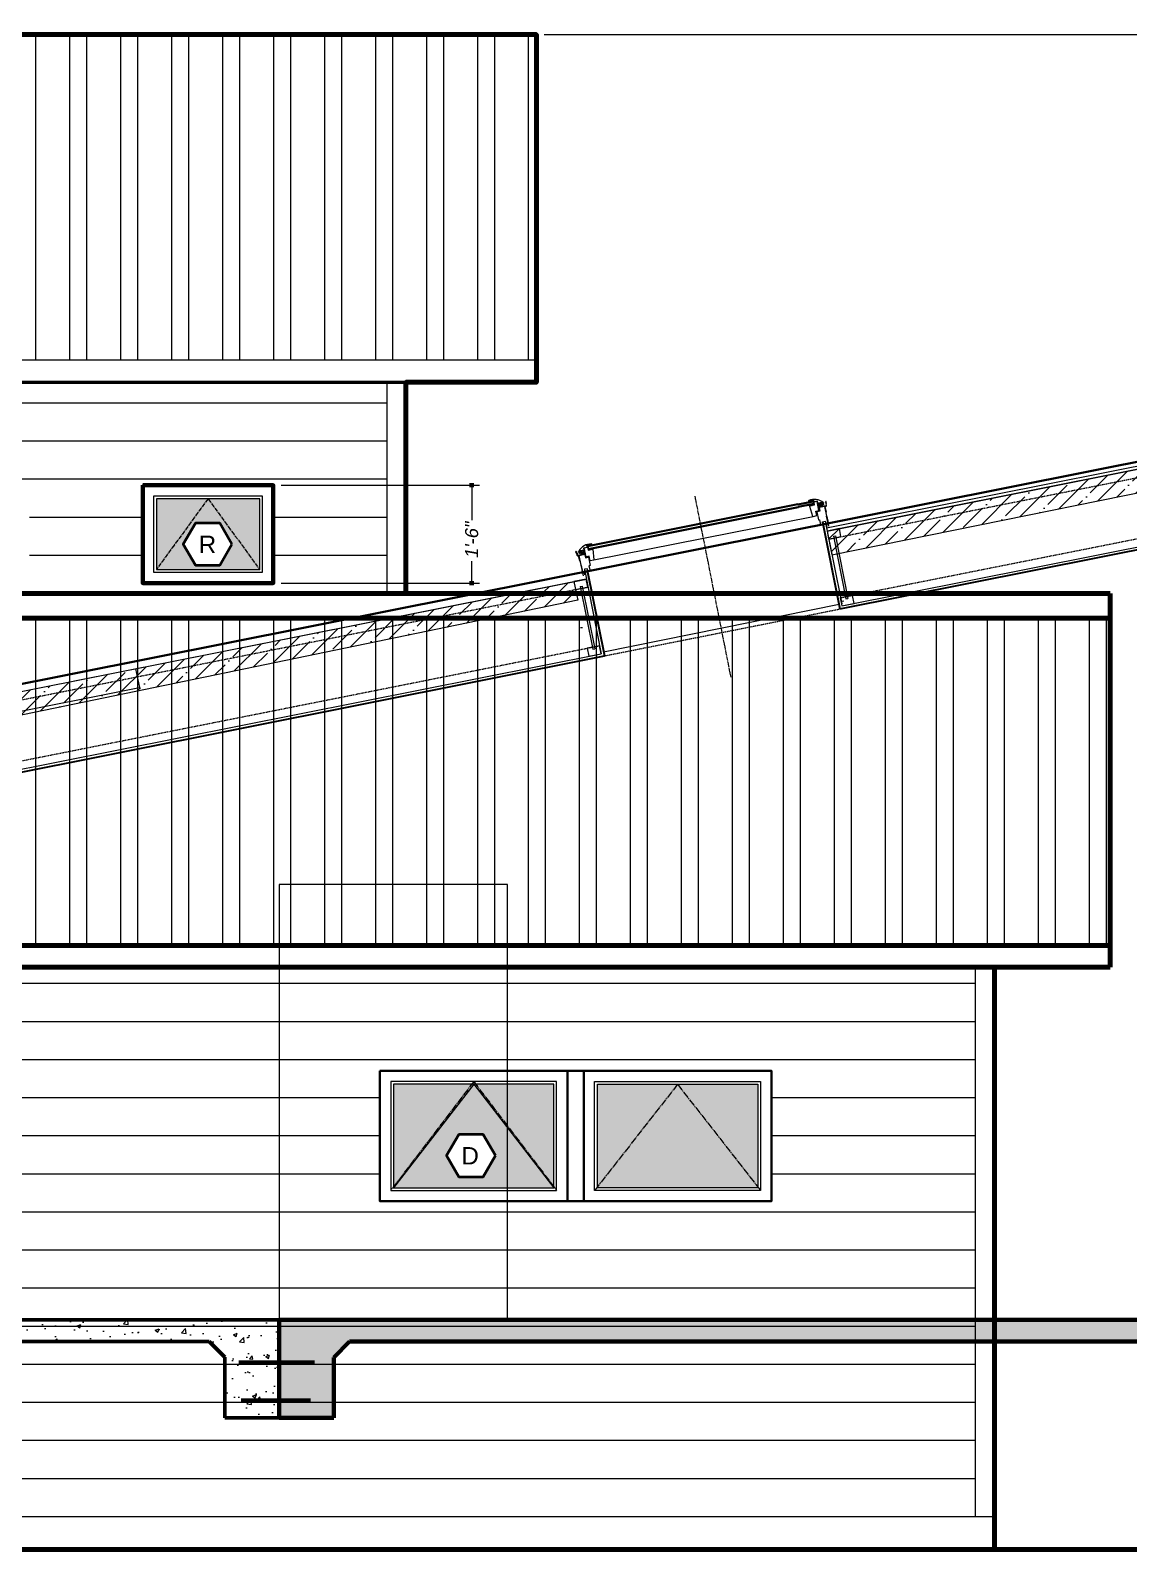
# Model space of a CAD drawing. Header units: inches. Extents: x -3905 to 10892, y 1064 to 9590.
# Drawn here: x 1646.5 to 1848.5, y 3405.9 to 3685.9 of the extents above; entities that cross this region are included whole.
import ezdxf

# ---------------------------------------------------------------- set-up
doc = ezdxf.new("R2010")
doc.units = ezdxf.units.IN
doc.header["$MEASUREMENT"] = 0
doc.header["$PDMODE"] = 3
for name, pattern in [('MYCENTER', [0.9375, 0.75, -0.0625, 0.0625, -0.0625]), ('MYHIDDEN', [0.1875, 0.125, -0.0625]), ('MYPHANTOM', [1.6875, 1.25, -0.0625, 0.125, -0.0625, 0.125, -0.0625])]:
    doc.linetypes.add(name, pattern=pattern)
doc.layers.add('ELEVATIONS', color=40, linetype='Continuous', lineweight=0)
doc.layers.add('SECTIONS', color=70, linetype='Continuous', lineweight=0)
doc.styles.add('DS-TXT1', font='arial.ttf', dxfattribs={"oblique": 10})
doc.styles.get("Standard").update_dxf_attribs({"font": 'arial.ttf', "oblique": 10})
doc.dimstyles.new('DS-Fraction', dxfattribs={"dimtxt": 0.1, "dimasz": 0.035, "dimexe": 0.06, "dimexo": 0.06, "dimgap": 0.02, "dimtad": 0, "dimdec": 3, "dimzin": 0, "dimdsep": 46, "dimlunit": 4, "dimtxsty": 'DS-TXT1', "dimblk": 'BOXFILLED', "dimcen": -0.06, "dimclrd": 256, "dimclre": 256, "dimclrt": 256, "dimadec": 0, "dimazin": 0, "dimtfac": 1, "dimtdec": 3, "dimtmove": 1, "dimatfit": 3, "dimfxl": 1, "dimfrac": 2, "dimtolj": 1, "dimtzin": 0, "dimlwd": 0, "dimlwe": -1, "dimarcsym": 0})
pattern_1 = [(90, (-1524.341, 8.977), (-9.375, 2e-15), []), (90, (-1521.216, 12.102), (-9.375, 2e-15), [])]

# ---------------------------------------------------------------- blocks, each defined once
blk = doc.blocks.new('_BoxFilled')
at = {"color": 0, "linetype": 'ByBlock', "lineweight": -2}
blk.add_line((-0.5, 0), (-1, 0), dxfattribs=at)
at = {"color": 0, "linetype": 'ByBlock'}
blk.add_solid([(-0.5, 0.5), (0.5, 0.5), (-0.5, -0.5), (0.5, -0.5)], dxfattribs=at)
blk = doc.blocks.new('*D487')
at = {"layer": 'Defpoints', "color": 0, "linetype": 'Continuous', "lineweight": 5, "transparency": 16777216}
for p in [(1739.6, 3685.13), (1901.12, 3685.13), (1888.83, 3406.66)]:
    blk.add_point(p, dxfattribs=at)
at = {"layer": 'ELEVATIONS', "linetype": 'Continuous', "transparency": 16777216}
for p, q in [((1741.04, 3685.13), (1902.56, 3685.13)), ((1890.27, 3406.66), (1902.56, 3406.66))]:
    blk.add_line(p, q, dxfattribs=at)
at = {"layer": 'ELEVATIONS', "linetype": 'Continuous', "lineweight": 0, "transparency": 16777216}
for p, q in [((1901.12, 3683.63), (1901.12, 3556.06)), ((1901.12, 3408.16), (1901.12, 3535.73))]:
    blk.add_line(p, q, dxfattribs=at)
at = {"layer": 'ELEVATIONS', "linetype": 'Continuous', "lineweight": 0, "transparency": 16777216, "xscale": 1.5, "yscale": 1.5, "zscale": 1.5}
for p, rotation in [((1901.12, 3685.13), 90), ((1901.12, 3406.66), 270)]:
    blk.add_blockref('_BoxFilled', p, dxfattribs=dict(at, rotation=rotation))
at = {"layer": 'ELEVATIONS', "linetype": 'Continuous', "lineweight": 5, "transparency": 16777216, "insert": (1901.12, 3545.9), "char_height": 3, "attachment_point": 5, "rotation": 90, "style": 'DS-TXT1'}
blk.add_mtext('\\A1;23\'-2 1/2""', dxfattribs=at)
blk = doc.blocks.new('*U496')
at = {"layer": 'SECTIONS', "lineweight": -2}
for p, q in [((1125.13, 3472.2), (1125.13, 3454.2)), ((1125.13, 3472.2), (1198.63, 3472.2)), ((1198.63, 3472.2), (1198.63, 3454.2)), ((1135.13, 3465.3), (1138.03, 3468.2)), ((1188.63, 3465.3), (1185.73, 3468.2)), ((1135.13, 3454.2), (1135.13, 3465.3)), ((1188.63, 3454.2), (1188.63, 3465.3)), ((1125.13, 3454.2), (1135.13, 3454.2)), ((1198.63, 3454.2), (1188.63, 3454.2))]:
    blk.add_line(p, q, dxfattribs=at)
at = {"layer": 'SECTIONS', "linetype": 'Continuous', "lineweight": -2}
blk.add_line((1138.03, 3468.2), (1185.73, 3468.2), dxfattribs=at)
blk = doc.blocks.new('BJI6000-14')
at = {"layer": 'SECTIONS', "linetype": 'Continuous', "lineweight": 5}
for p, q in [((1.15625, 14), (-1.15625, 14)), ((-1.15625, 14), (-1.15625, 12.5)), ((1.15625, 12.5), (1.15625, 14)), ((-1.15625, 12.5), (-0.1875, 12.5)), ((-0.1875, 12.875), (-0.1875, 1.125)), ((-0.1875, 12.875), (0.1875, 12.875)), ((0.1875, 12.875), (0.1875, 1.125)), ((0.1875, 12.5), (1.15625, 12.5)), ((-0.1875, 1.5), (-1.15625, 1.5)), ((-1.15625, 1.5), (-1.15625, 0)), ((-1.15625, 0), (1.15625, 0)), ((-0.1875, 1.125), (0.1875, 1.125)), ((1.15625, 1.5), (0.1875, 1.5)), ((1.15625, 0), (1.15625, 1.5))]:
    blk.add_line(p, q, dxfattribs=at)
blk = doc.blocks.new('*D507')
at = {"layer": 'Defpoints', "color": 0, "linetype": 'Continuous', "lineweight": 5, "transparency": 16777216}
for p in [(1691.2, 3602.29), (1691.2, 3584.29), (1727.69, 3584.29)]:
    blk.add_point(p, dxfattribs=at)
at = {"layer": 'ELEVATIONS', "linetype": 'Continuous', "transparency": 16777216}
for p, q in [((1692.64, 3602.29), (1729.13, 3602.29)), ((1692.64, 3584.29), (1729.13, 3584.29))]:
    blk.add_line(p, q, dxfattribs=at)
at = {"layer": 'ELEVATIONS', "linetype": 'Continuous', "lineweight": 0, "transparency": 16777216}
for p, q in [((1727.69, 3601.45), (1727.69, 3595.87)), ((1727.69, 3585.13), (1727.69, 3588.33))]:
    blk.add_line(p, q, dxfattribs=at)
at = {"layer": 'ELEVATIONS', "linetype": 'Continuous', "lineweight": 0, "transparency": 16777216, "xscale": 0.8400000000000001, "yscale": 0.8400000000000001, "zscale": 0.8400000000000001}
for p, rotation in [((1727.69, 3602.29), 90), ((1727.69, 3584.29), 270)]:
    blk.add_blockref('_BoxFilled', p, dxfattribs=dict(at, rotation=rotation))
at = {"layer": 'ELEVATIONS', "linetype": 'Continuous', "lineweight": 5, "transparency": 16777216, "insert": (1727.69, 3592.1), "char_height": 2.4, "attachment_point": 5, "rotation": 90, "style": 'DS-TXT1'}
blk.add_mtext('\\A1;1\'-6"', dxfattribs=at)

msp = doc.modelspace()

# ---------------------------------------------------------------- hatches: boundary and pattern name
at = {"layer": 'ELEVATIONS', "linetype": 'Continuous', "lineweight": 9}
h = msp.add_hatch(dxfattribs=at)
h.set_pattern_fill('ANSI32', color=256, scale=25, angle=45)
h.set_pattern_definition(pattern_1)
h.paths.add_polyline_path([(1739.59618, 3685.12543), (1423.09618, 3685.12543), (1423.09618, 3625.36219), (1739.59618, 3625.36219)])
h = msp.add_hatch(color=254, dxfattribs=at)
h.dxf.hatch_style = 1
h.paths.add_polyline_path([(1599.12118, 3599.7897), (1580.12118, 3599.7897), (1580.12118, 3586.7897), (1599.12118, 3586.7897)])
h.paths.add_polyline_path([(1591.56888, 3595.80699), (1593.80888, 3591.9272), (1591.56888, 3588.0474), (1587.08888, 3588.0474), (1584.84888, 3591.9272), (1587.08888, 3595.80699)])
h.paths.add_polyline_path([(1643.84618, 3599.7897), (1624.84618, 3599.7897), (1624.84618, 3586.7897), (1643.84618, 3586.7897)])
h.paths.add_polyline_path([(1629.99283, 3591.38239), (1632.23283, 3595.26218), (1636.71283, 3595.26218), (1638.95283, 3591.38239), (1636.71283, 3587.50259), (1632.23283, 3587.50259)])
h.paths.add_polyline_path([(1688.69618, 3599.7897), (1669.69618, 3599.7897), (1669.69618, 3586.7897), (1688.69618, 3586.7897)])
h.paths.add_polyline_path([(1676.87251, 3595.32915), (1681.35251, 3595.32915), (1683.59251, 3591.44936), (1681.35251, 3587.56956), (1676.87251, 3587.56956), (1674.63251, 3591.44936)])
at = {"layer": 'ELEVATIONS', "linetype": 'Continuous', "lineweight": 5}
h = msp.add_hatch(dxfattribs=at)
h.set_pattern_fill('ANSI32', color=256, scale=25, angle=45)
h.set_pattern_definition(pattern_1)
h.paths.add_polyline_path([(1845.10399, 3577.82173), (1447.10399, 3577.82173), (1423.10399, 3577.82173), (1423.10399, 3517.69637), (1845.10399, 3517.69637)])
h = msp.add_hatch(color=254, dxfattribs=at)
h.dxf.hatch_style = 1
h.paths.add_polyline_path([(1742.80327, 3492.1647), (1713.30327, 3492.1647), (1713.30327, 3473.1647), (1742.80327, 3473.1647)])
h.paths.add_polyline_path([(1732.0416, 3479.06724), (1729.8016, 3475.18744), (1725.3216, 3475.18744), (1723.0816, 3479.06724), (1725.3216, 3482.94703), (1729.8016, 3482.94703)], flags=16)
h.paths.add_polyline_path([(1724.96467, 3476.55923), (1728.82715, 3476.55923), (1728.82715, 3481.44109), (1724.96467, 3481.44109)], flags=8)
h = msp.add_hatch(color=254, dxfattribs=at)
h.dxf.hatch_style = 1
h.paths.add_polyline_path([(1780.30327, 3492.1647), (1750.80327, 3492.1647), (1750.80327, 3473.1647), (1780.30327, 3473.1647)])
at = {"layer": 'SECTIONS', "linetype": 'Continuous', "lineweight": 5}
h = msp.add_hatch(dxfattribs=at)
h.set_pattern_fill('ANSI35', color=256, scale=16)
h.set_pattern_definition([(45, (14.977, -49.916), (-2.828427, 2.828427), []), (45, (17.8054, -49.916), (-2.828427, 2.828427), [5, -1, 0, -1])])
h.paths.add_polyline_path([(1879.21533, 3606.76309, -0.473982113), (1882.81083, 3603.82325), (1882.81181, 3597.44287), (1886.56181, 3597.44287), (1886.56181, 3612.46378), (1793.03989, 3593.85073), (1793.91124, 3589.48643)])
h = msp.add_hatch(dxfattribs=at)
h.set_pattern_fill('ANSI35', color=256, scale=16)
h.set_pattern_definition([(45, (2.2467, -36.947), (-2.828427, 2.828427), []), (45, (5.075, -36.947), (-2.828427, 2.828427), [5, -1, 0, -1])])
h.paths.add_polyline_path([(1747.18053, 3581.155), (1746.49735, 3584.58767), (1620.43681, 3559.49867), (1620.43681, 3544.87692), (1624.31181, 3544.87692), (1624.31181, 3553.32633, -0.355723793), (1626.70482, 3556.26429)])
h = msp.add_hatch(dxfattribs=at)
h.set_pattern_fill('AR-CONC', color=256)
h.set_pattern_definition([(50, (0, 0), (7.172602, -0.627521), [0.75, -8.25]), (355, (0, 0), (-1.387513, 7.521921), [0.6, -6.6]), (100.45144, (0.598, -0.052), (5.785088, 6.8944), [0.637402, -7.011421]), (46.1842, (0, 2), (10.672413, -1.655193), [1.125, -12.375]), (96.63564, (0.889, 1.862), (9.34662, 9.741186), [0.956103, -10.517138]), (351.18416, (0, 2), (9.34662, 9.741186), [0.9, -9.9]), (21, (1, 1.5), (5.9690705, -4.026189), [0.75, -8.25]), (326, (1, 1.5), (2.433153, 7.2515), [0.6, -6.6]), (71.45144, (1.4974, 1.1645), (8.402224, 3.225312), [0.637402, -7.011421]), (37.5, (0, 0), (0.1215986, 3.3289385), [0, -6.52, 0, -6.7, 0, -6.625]), (7.5, (0, 0), (2.6306954, 3.944117), [0, -3.82, 0, -6.37, 0, -2.525]), (327.5, (-2.23, 0), (5.3382244, -0.2255487), [0, -2.5, 0, -7.8, 0, -10.35]), (317.5, (-3.23, 0), (5.8318617, 1.00105), [0, -3.25, 0, -5.18, 0, -7.35])])
h.paths.add_polyline_path([(1692.304, 3446.25648), (1692.304, 3448.87692), (1618.804, 3448.87692), (1618.804, 3430.87692), (1628.804, 3430.87692), (1628.804, 3441.97565), (1631.70527, 3444.87692), (1679.40273, 3444.87692), (1682.304, 3441.97565), (1682.304, 3430.87692), (1692.304, 3430.87692)])
h = msp.add_hatch(dxfattribs=at)
h.set_pattern_fill('AR-CONC', color=256)
h.set_pattern_definition([(50, (53.555, 5.2585), (7.172602, -0.627521), [0.75, -8.25]), (355, (53.555, 5.2585), (-1.387513, 7.521921), [0.6, -6.6]), (100.45144, (54.153, 5.206), (5.785088, 6.8944), [0.637402, -7.011421]), (46.1842, (53.555, 7.2585), (10.672413, -1.655193), [1.125, -12.375]), (96.63564, (54.445, 7.121), (9.34662, 9.741186), [0.956103, -10.517138]), (351.18416, (53.555, 7.258), (9.34662, 9.741186), [0.9, -9.9]), (21, (54.555, 6.7585), (5.9690705, -4.026189), [0.75, -8.25]), (326, (54.555, 6.7585), (2.433153, 7.2515), [0.6, -6.6]), (71.45144, (55.053, 6.423), (8.402224, 3.225312), [0.637402, -7.011421]), (37.5, (53.5552, 5.2585), (0.1215986, 3.3289385), [0, -6.52, 0, -6.7, 0, -6.625]), (7.5, (53.5552, 5.2585), (2.6306954, 3.944117), [0, -3.82, 0, -6.37, 0, -2.525]), (327.5, (51.3252, 5.2585), (5.3382244, -0.2255487), [0, -2.5, 0, -7.8, 0, -10.35]), (317.5, (50.3252, 5.2585), (5.8318617, 1.00105), [0, -3.25, 0, -5.18, 0, -7.35])])
h.paths.add_polyline_path([(1912.304, 3448.87692), (1888.31181, 3448.87692), (1692.304, 3448.87692), (1692.304, 3430.87692), (1702.304, 3430.87692), (1702.304, 3441.97565), (1705.20527, 3444.87692), (1875.40273, 3444.87692), (1878.304, 3441.97565), (1878.304, 3430.87692), (1912.304, 3430.87692)])

# ---------------------------------------------------------------- linework, layer by layer
at = {"layer": 'ELEVATIONS', "linetype": 'Continuous', "lineweight": 5}
for p, q in [((1423.09618, 3685.12543), (1739.59618, 3685.12543)), ((1739.59618, 3685.12543), (1739.59618, 3621.22377)), ((1715.59618, 3621.22377), (1715.59618, 3582.37641)), ((1712.09618, 3617.37641), (1450.59618, 3617.37641)), ((1712.09618, 3610.37641), (1450.59618, 3610.37641)), ((1712.09618, 3603.37641), (1455.10399, 3603.37641)), ((1667.19618, 3596.37641), (1646.34618, 3596.37641)), ((1712.09618, 3596.37641), (1691.19618, 3596.37641)), ((1667.19618, 3589.37641), (1646.34618, 3589.37641)), ((1712.09618, 3589.37641), (1691.19618, 3589.37641)), ((1820.35399, 3510.6647), (1450.59653, 3510.6647)), ((1820.35399, 3503.6647), (1450.59653, 3503.6647)), ((1820.35399, 3496.6647), (1450.59653, 3496.6647)), ((1745.30327, 3494.6647), (1748.30327, 3494.6647)), ((1728.05327, 3492.1647), (1713.30327, 3473.1647)), ((1728.05327, 3492.1647), (1742.80327, 3473.1647)), ((1710.80327, 3489.6647), (1636.80327, 3489.6647)), ((1820.35399, 3489.6647), (1782.80327, 3489.6647)), ((1710.80327, 3482.6647), (1636.80327, 3482.6647)), ((1820.35399, 3482.6647), (1782.80327, 3482.6647)), ((1710.80327, 3475.6647), (1636.80327, 3475.6647)), ((1820.35399, 3475.6647), (1782.80327, 3475.6647)), ((1820.35399, 3468.6647), (1636.80327, 3468.6647)), ((1820.35399, 3461.6647), (1450.59653, 3461.6647)), ((1820.35399, 3454.6647), (1450.59653, 3454.6647)), ((1820.35399, 3447.6647), (1450.59653, 3447.6647)), ((1820.35399, 3440.6647), (1450.59653, 3440.6647)), ((1820.35399, 3433.6647), (1450.59653, 3433.6647)), ((1820.35399, 3426.6647), (1450.59653, 3426.6647)), ((1820.35399, 3419.6647), (1450.59653, 3419.6647))]:
    msp.add_line(p, q, dxfattribs=at)
at = {"layer": 'ELEVATIONS', "linetype": 'Continuous', "lineweight": 20}
msp.add_line((1423.09618, 3625.36219), (1739.59618, 3625.36219), dxfattribs=at)
at = {"layer": 'ELEVATIONS', "linetype": 'Continuous', "lineweight": 50}
msp.add_line((1423.09618, 3621.22377), (1739.59618, 3621.22377), dxfattribs=at)
at = {"layer": 'ELEVATIONS', "linetype": 'Continuous', "lineweight": 18}
for p, q in [((1712.09618, 3621.22377), (1712.09618, 3582.37641)), ((1823.85399, 3412.6647), (1447.09618, 3412.6647))]:
    msp.add_line(p, q, dxfattribs=at)
at = {"layer": 'ELEVATIONS', "linetype": 'Continuous', "lineweight": 40}
for p, q in [((1667.19618, 3602.2897), (1667.19618, 3584.2897)), ((1667.19618, 3602.2897), (1691.19618, 3602.2897)), ((1691.19618, 3602.2897), (1691.19618, 3584.2897)), ((1691.19618, 3584.2897), (1667.19618, 3584.2897))]:
    msp.add_line(p, q, dxfattribs=at)
at = {"layer": 'ELEVATIONS', "linetype": 'MYCENTER', "lineweight": 5}
for q in [(1669.69618, 3586.7897), (1688.69618, 3586.7897)]:
    msp.add_line((1679.19618, 3599.7897), q, dxfattribs=at)
at = {"layer": 'ELEVATIONS', "linetype": 'Continuous', "lineweight": 9}
for p, q in [((1423.10399, 3582.37641), (1845.10399, 3582.37641)), ((1845.10399, 3582.37641), (1845.10399, 3513.69637)), ((1820.35399, 3412.6647), (1820.35399, 3513.69637)), ((1845.10399, 3513.69637), (1823.85399, 3513.69637)), ((1823.85399, 3513.69637), (1823.85399, 3412.1647))]:
    msp.add_line(p, q, dxfattribs=at)
at = {"layer": 'ELEVATIONS', "linetype": 'Continuous', "lineweight": 90}
for p, q in [((1845.10399, 3582.37641), (1423.10399, 3582.37641)), ((1845.10399, 3513.69637), (1845.10399, 3582.37641)), ((1447.10399, 3577.82173), (1845.10399, 3577.82173)), ((1423.10399, 3517.69637), (1845.10399, 3517.69637)), ((1423.10399, 3513.69637), (1845.10399, 3513.69637)), ((1823.85399, 3412.1647), (1823.85399, 3513.69637)), ((1823.85399, 3412.1647), (1823.85399, 3406.6647)), ((1083.83098, 3406.6647), (1888.83207, 3406.6647))]:
    msp.add_line(p, q, dxfattribs=at)
at = {"layer": 'ELEVATIONS', "linetype": 'MYPHANTOM', "lineweight": 13}
for p, q in [((1728.05327, 3492.6647), (1712.80327, 3472.6647)), ((1728.05327, 3492.6647), (1743.30327, 3472.6647)), ((1765.55327, 3492.1647), (1750.30327, 3472.6647)), ((1765.55327, 3492.1647), (1780.80327, 3472.6647))]:
    msp.add_line(p, q, dxfattribs=at)
at = {"layer": 'ELEVATIONS', "linetype": 'Continuous', "lineweight": 90}
msp.add_lwpolyline([(1447.09618, 3606.37641), (1447.09618, 3621.22377), (1423.09618, 3621.22377), (1423.09618, 3685.12543), (1739.59618, 3685.12543), (1739.59618, 3621.22377), (1715.59618, 3621.22377), (1715.59618, 3582.37641)], dxfattribs=at)
at = {"layer": 'ELEVATIONS', "linetype": 'Continuous', "lineweight": 35}
for points in [[(1667.19618, 3584.2897), (1691.19618, 3584.2897), (1691.19618, 3602.2897), (1667.19618, 3602.2897)], [(1710.80327, 3494.6647), (1782.80327, 3494.6647), (1782.80327, 3470.6647), (1710.80327, 3470.6647)], [(1745.30327, 3494.6647), (1748.30327, 3494.6647), (1748.30327, 3470.6647), (1745.30327, 3470.6647)], [(1782.80327, 3470.6647), (1748.30327, 3470.6647), (1748.30327, 3494.6647), (1782.80327, 3494.6647)]]:
    msp.add_lwpolyline(points, close=True, dxfattribs=at)
at = {"layer": 'ELEVATIONS', "linetype": 'Continuous', "lineweight": 60}
msp.add_lwpolyline([(1667.19618, 3602.2897), (1691.19618, 3602.2897), (1691.19618, 3584.2897), (1667.19618, 3584.2897)], close=True, dxfattribs=at)
at = {"layer": 'ELEVATIONS', "linetype": 'Continuous', "lineweight": 5}
for points in [[(1669.19618, 3586.2897), (1689.19618, 3586.2897), (1689.19618, 3600.2897), (1669.19618, 3600.2897)], [(1669.69618, 3586.7897), (1688.69618, 3586.7897), (1688.69618, 3599.7897), (1669.69618, 3599.7897)], [(1710.80327, 3470.6647), (1745.30327, 3470.6647), (1745.30327, 3494.6647), (1710.80327, 3494.6647)], [(1713.30327, 3473.1647), (1742.80327, 3473.1647), (1742.80327, 3492.1647), (1713.30327, 3492.1647)], [(1780.30327, 3473.1647), (1750.80327, 3473.1647), (1750.80327, 3492.1647), (1780.30327, 3492.1647)]]:
    msp.add_lwpolyline(points, close=True, dxfattribs=at)
at = {"layer": 'ELEVATIONS', "lineweight": 40}
for points in [[(1683.59251, 3591.44936), (1681.35251, 3595.32915), (1676.87251, 3595.32915), (1674.63251, 3591.44936), (1676.87251, 3587.56956), (1681.35251, 3587.56956)], [(1732.0416, 3479.06724), (1729.8016, 3482.94703), (1725.3216, 3482.94703), (1723.0816, 3479.06724), (1725.3216, 3475.18744), (1729.8016, 3475.18744)]]:
    msp.add_lwpolyline(points, close=True, dxfattribs=at)
at = {"layer": 'ELEVATIONS', "linetype": 'Continuous', "lineweight": 15}
for points in [[(1712.80327, 3472.6647), (1743.30327, 3472.6647), (1743.30327, 3492.6647), (1712.80327, 3492.6647)], [(1780.80327, 3472.6647), (1750.30327, 3472.6647), (1750.30327, 3492.6647), (1780.80327, 3492.6647)]]:
    msp.add_lwpolyline(points, close=True, dxfattribs=at)
at = {"layer": 'SECTIONS', "linetype": 'Continuous', "lineweight": 35}
msp.add_line((1592.84606, 3555.40943), (1882.81181, 3613.11941), dxfattribs=at)
at = {"layer": 'SECTIONS', "linetype": 'Continuous', "lineweight": 5}
for p, q in [((1792.91777, 3594.46368), (1888.31181, 3613.44933)), ((1749.44788, 3586.57164), (1791.86208, 3595.0235)), ((1750.18017, 3588.59722), (1790.47035, 3596.5557)), ((1792.68018, 3595.65162), (1795.73833, 3580.45744)), ((1795.77527, 3580.12055), (1882.81181, 3597.44287)), ((1748.44809, 3586.83396), (1751.4981, 3571.30836)), ((1748.93881, 3586.92985), (1751.94963, 3571.60373)), ((1654.67011, 3566.3119), (1748.79937, 3585.04583)), ((1795.63924, 3580.94752), (1796.13945, 3581.04866)), ((1795.24825, 3580.35835), (1751.94963, 3571.60373)), ((1747.68402, 3576.12146), (1748.06462, 3576.12013)), ((1618.82946, 3544.90419), (1751.4981, 3571.30836)), ((1665.8885, 3568.54462), (1666.57169, 3565.11194)), ((1594.81181, 3550.83005), (1666.57169, 3565.11194))]:
    msp.add_line(p, q, dxfattribs=at)
at = {"layer": 'SECTIONS', "linetype": 'MYHIDDEN', "lineweight": 5}
for p, q in [((1793.33296, 3592.37964), (1886.56181, 3610.93436)), ((1795.4822, 3581.59164), (1886.56181, 3599.71862)), ((1618.81181, 3557.64583), (1749.08852, 3583.57396)), ((1752.08671, 3570.9157), (1795.41322, 3579.53869)), ((1618.81181, 3546.43009), (1751.20895, 3572.78023))]:
    msp.add_line(p, q, dxfattribs=at)
at = {"layer": 'SECTIONS', "lineweight": 0}
for p, q in [((1787.64847, 3598.8448), (1749.03009, 3591.16752)), ((1787.68654, 3598.65825), (1749.06816, 3590.98098)), ((1749.13056, 3590.67515), (1787.74895, 3598.35242)), ((1749.16863, 3590.4886), (1787.78702, 3598.16588)), ((1787.64847, 3598.8448), (1790.44575, 3599.41562)), ((1787.68654, 3598.65825), (1790.48382, 3599.22908)), ((1790.54623, 3598.92324), (1787.74895, 3598.35242)), ((1790.58429, 3598.7367), (1787.78702, 3598.16588)), ((1789.74847, 3599.27675), (1789.95345, 3599.31619)), ((1789.77925, 3598.57242), (1789.81618, 3598.43128)), ((1790.70341, 3598.61233), (1789.81618, 3598.43128)), ((1789.81618, 3598.43128), (1790.3947, 3596.60021)), ((1789.86522, 3599.36716), (1789.88592, 3599.33019)), ((1789.99527, 3599.47397), (1789.91007, 3599.46011)), ((1790.52075, 3599.55945), (1790.23795, 3599.51345)), ((1790.2604, 3598.60317), (1790.39542, 3598.69816)), ((1790.66329, 3598.62895), (1790.27661, 3598.55705)), ((1790.44575, 3599.41562), (1790.58429, 3598.7367)), ((1791.20647, 3599.29762), (1790.58927, 3599.17167)), ((1790.58927, 3599.17167), (1790.70341, 3598.61233)), ((1790.64611, 3599.24756), (1790.59258, 3599.50987)), ((1790.68922, 3598.68189), (1790.66615, 3598.6312)), ((1791.22718, 3599.33399), (1790.68327, 3599.223)), ((1790.97599, 3597.53257), (1791.54102, 3597.65818)), ((1791.14714, 3596.69381), (1790.97599, 3597.53257)), ((1791.71334, 3597.52458), (1791.13471, 3597.40651)), ((1791.54102, 3597.65818), (1791.20647, 3599.29762)), ((1791.35738, 3599.01098), (1791.30149, 3599.28487)), ((1792.11085, 3599.04018), (1791.37021, 3598.88904)), ((1792.10731, 3599.13187), (1791.39454, 3598.98642)), ((1791.60243, 3597.75107), (1791.4017, 3598.73474)), ((1791.4631, 3598.82763), (1791.64634, 3598.86502)), ((1791.48211, 3598.80339), (1791.58445, 3598.30191)), ((1791.53604, 3598.83448), (1791.49747, 3598.82661)), ((1791.52921, 3597.71604), (1791.58707, 3597.72785)), ((1791.6616, 3598.31765), (1791.55927, 3598.81913)), ((1792.62105, 3598.3929), (1791.57952, 3598.18036)), ((1791.57952, 3598.18036), (1791.71334, 3597.52458)), ((1791.69605, 3598.79192), (1791.63522, 3598.60976)), ((1791.69278, 3598.83432), (1791.69728, 3598.81226)), ((1791.98771, 3598.34402), (1791.70804, 3598.28695)), ((1791.98274, 3598.89742), (1791.76931, 3598.57456)), ((1792.00907, 3598.43626), (1792.01842, 3598.39047)), ((1792.16091, 3598.47982), (1792.03363, 3598.60045)), ((1792.06651, 3598.66797), (1792.15751, 3598.65442)), ((1792.15751, 3598.65442), (1792.1786, 3598.66636)), ((1792.17272, 3598.42195), (1792.16091, 3598.47982)), ((1792.18929, 3598.70251), (1792.3247, 3598.75594)), ((1792.2575, 3598.84581), (1792.19984, 3598.99193)), ((1792.83289, 3598.51649), (1792.21916, 3598.39125)), ((1792.28857, 3598.84749), (1792.27026, 3598.84027)), ((1792.40334, 3598.74893), (1792.27439, 3599.04502)), ((1792.28833, 3598.69266), (1792.39249, 3598.71392)), ((1792.33024, 3598.76871), (1792.30134, 3598.84195)), ((1792.4324, 3598.7743), (1792.37606, 3599.05039)), ((1792.99102, 3596.57987), (1792.62105, 3598.3929)), ((1792.91467, 3597.34782), (1792.70607, 3598.37006)), ((1792.73677, 3598.41651), (1792.86793, 3598.44327)), ((1792.73878, 3599.17461), (1792.74332, 3599.15234)), ((1792.83009, 3599.26864), (1792.74501, 3599.19328)), ((1792.77566, 3599.14154), (1792.80544, 3599.16791)), ((1792.79275, 3598.91011), (1792.8636, 3598.56294)), ((1792.82161, 3599.16251), (1792.85062, 3599.02034)), ((1792.92933, 3598.53617), (1792.85061, 3598.92192)), ((1792.91596, 3598.99553), (1792.86243, 3599.25784)), ((1792.88132, 3598.96837), (1792.90061, 3598.9723)), ((1790.3947, 3596.60021), (1790.47035, 3596.5557)), ((1790.47035, 3596.5557), (1791.14714, 3596.69381)), ((1791.13471, 3597.40651), (1791.44171, 3595.90208)), ((1791.44171, 3595.90208), (1791.67316, 3595.94931)), ((1791.67316, 3595.94931), (1791.86208, 3595.0235)), ((1791.86208, 3595.0235), (1792.28062, 3595.10891)), ((1792.1901, 3595.55253), (1792.69157, 3595.65486)), ((1792.28062, 3595.10891), (1792.1901, 3595.55253)), ((1792.69157, 3595.65486), (1792.96016, 3595.2074)), ((1792.91467, 3597.34782), (1792.83752, 3597.33208)), ((1792.95244, 3596.57199), (1792.99102, 3596.57987)), ((1793.22008, 3595.26044), (1792.95244, 3596.57199)), ((1792.99495, 3596.56058), (1792.95638, 3596.55271)), ((1793.06012, 3594.71751), (1792.96016, 3595.2074)), ((1792.98724, 3596.559), (1793.22615, 3595.38823)), ((1793.37835, 3594.77367), (1793.1554, 3595.87636)), ((1793.22008, 3595.26044), (1794.45915, 3595.51329)), ((1793.26058, 3595.35587), (1794.44207, 3595.59697)), ((1793.26688, 3595.32501), (1794.44837, 3595.56611)), ((1794.45915, 3595.51329), (1794.44207, 3595.59697)), ((1746.92198, 3589.81316), (1746.86846, 3590.07548)), ((1746.89398, 3590.09808), (1747.00178, 3590.06208)), ((1746.94336, 3590.00377), (1746.97237, 3589.8616)), ((1746.96449, 3589.80175), (1746.94521, 3589.79781)), ((1746.99385, 3590.00247), (1746.95612, 3590.01507)), ((1747.08966, 3589.38529), (1747.01094, 3589.77105)), ((1747.01483, 3590.04735), (1747.01938, 3590.02508)), ((1747.0688, 3589.78285), (1747.13965, 3589.43568)), ((1747.31371, 3589.35065), (1747.18255, 3589.32389)), ((1747.1861, 3589.40497), (1747.79983, 3589.53021)), ((1747.56876, 3588.29771), (1747.36015, 3589.31995)), ((1747.45356, 3589.79909), (1747.39722, 3590.07518)), ((1747.42943, 3589.37427), (1748.47096, 3589.5868)), ((1747.79941, 3587.56124), (1747.42943, 3589.37427)), ((1747.49024, 3589.78714), (1747.49287, 3590.11008)), ((1747.61809, 3589.78043), (1747.51394, 3589.75917)), ((1747.54974, 3589.83397), (1747.54763, 3589.91268)), ((1747.55721, 3589.92278), (1747.57688, 3589.92331)), ((1747.70536, 3589.82829), (1747.55984, 3589.82439)), ((1747.58646, 3589.93341), (1747.58225, 3590.09044)), ((1747.61255, 3590.25545), (1748.32533, 3590.4009)), ((1747.64522, 3590.16969), (1748.38587, 3590.32083)), ((1747.75344, 3589.7965), (1747.72936, 3589.79923)), ((1747.83185, 3589.84462), (1747.75344, 3589.7965)), ((1747.81872, 3589.63452), (1747.88855, 3589.79538)), ((1747.83053, 3589.57666), (1747.81872, 3589.63452)), ((1747.81903, 3590.08855), (1748.14189, 3589.87512)), ((1747.97549, 3589.65394), (1747.98483, 3589.60815)), ((1748.03128, 3589.57744), (1748.31095, 3589.63451)), ((1748.11052, 3590.1441), (1748.11502, 3590.12204)), ((1748.12413, 3590.10381), (1748.25147, 3589.96005)), ((1748.32446, 3590.22794), (1748.14123, 3590.19055)), ((1748.34165, 3589.68096), (1748.23932, 3590.18244)), ((1748.25467, 3590.20566), (1748.29324, 3590.21353)), ((1748.34989, 3590.43805), (1748.294, 3590.71194)), ((1748.31647, 3590.19818), (1748.4188, 3589.6967)), ((1748.34313, 3590.78625), (1748.88704, 3590.89724)), ((1748.37643, 3590.7609), (1748.99363, 3590.88685)), ((1748.71098, 3589.12146), (1748.37643, 3590.7609)), ((1748.61808, 3589.18287), (1748.41735, 3590.16653)), ((1748.47096, 3589.5868), (1748.60478, 3588.93103)), ((1748.69917, 3589.17932), (1748.64131, 3589.16751)), ((1749.28005, 3589.22728), (1748.71098, 3589.12146)), ((1748.9116, 3590.9344), (1748.85807, 3591.19671)), ((1748.90474, 3591.27047), (1749.18295, 3591.33895)), ((1748.99363, 3590.88685), (1749.10777, 3590.32751)), ((1749.03009, 3591.16752), (1749.16863, 3590.4886)), ((1749.09357, 3590.39706), (1749.13466, 3590.35946)), ((1749.10777, 3590.32751), (1749.995, 3590.50856)), ((1749.13817, 3590.35852), (1749.5221, 3590.44387)), ((1749.45121, 3588.38852), (1749.28005, 3589.22728)), ((1749.51895, 3590.49265), (1749.35751, 3590.52714)), ((1749.42169, 3591.39771), (1749.50551, 3591.41834)), ((1749.72603, 3591.31295), (1749.52199, 3591.26893)), ((1749.58319, 3591.35039), (1749.57863, 3591.30827)), ((1749.97367, 3590.65288), (1749.995, 3590.50856)), ((1749.995, 3590.50856), (1750.18017, 3588.59722)), ((1748.03097, 3586.32949), (1746.84948, 3586.08839)), ((1748.03727, 3586.29863), (1746.85577, 3586.05753)), ((1747.56876, 3588.29771), (1747.64591, 3588.31345)), ((1747.83798, 3587.56911), (1747.79941, 3587.56124)), ((1747.80334, 3587.54195), (1747.84192, 3587.54982)), ((1747.81106, 3587.54352), (1748.04997, 3586.37275)), ((1748.10562, 3586.25756), (1747.83798, 3587.56911)), ((1748.22948, 3585.64495), (1748.00653, 3586.74764)), ((1748.43734, 3586.82751), (1748.36555, 3586.3106)), ((1748.46551, 3585.82071), (1748.36555, 3586.3106)), ((1748.93881, 3586.92985), (1748.43734, 3586.82751)), ((1748.60478, 3588.93103), (1749.18341, 3589.0491)), ((1749.02934, 3586.48623), (1748.93881, 3586.92985)), ((1749.44788, 3586.57164), (1749.02934, 3586.48623)), ((1749.18341, 3589.0491), (1749.49041, 3587.54467)), ((1749.49041, 3587.54467), (1749.25896, 3587.49744)), ((1749.25896, 3587.49744), (1749.44788, 3586.57164)), ((1750.128, 3588.52663), (1749.45121, 3588.38852)), ((1750.18017, 3588.59722), (1750.128, 3588.52663)), ((1746.86655, 3586.00471), (1746.84948, 3586.08839)), ((1748.10562, 3586.25756), (1746.86655, 3586.00471)), ((1692.304, 3448.87692), (1692.304, 3442.87692))]:
    msp.add_line(p, q, dxfattribs=at)
at = {"layer": 'SECTIONS', "linetype": 'MYCENTER', "lineweight": 5}
msp.add_line((1775.39669, 3566.9727), (1768.77238, 3600.25673), dxfattribs=at)
at = {"layer": 'SECTIONS', "linetype": 'Continuous', "lineweight": 30}
for p, q in [((1792.1901, 3595.55253), (1795.41322, 3579.53869)), ((1795.41322, 3579.53869), (1882.31181, 3596.83355)), ((1748.94559, 3586.68241), (1752.08671, 3570.9157)), ((1624.81181, 3545.58501), (1752.08671, 3570.9157))]:
    msp.add_line(p, q, dxfattribs=at)
at = {"layer": 'SECTIONS', "lineweight": 60}
for p, q in [((1692.304, 3448.87692), (1692.304, 3430.87692)), ((1692.304, 3448.87692), (1866.81181, 3448.87692)), ((1702.304, 3441.97565), (1705.20527, 3444.87692)), ((1875.40273, 3444.87692), (1705.20527, 3444.87692)), ((1702.304, 3430.87692), (1702.304, 3441.97565)), ((1692.304, 3430.87692), (1702.304, 3430.87692))]:
    msp.add_line(p, q, dxfattribs=at)
at = {"layer": 'SECTIONS', "linetype": 'Continuous', "lineweight": 60}
for p, q in [((1698.75915, 3441.00617), (1684.84062, 3441.00617)), ((1698.02662, 3434.05916), (1685.29846, 3434.05916))]:
    msp.add_line(p, q, dxfattribs=at)
at = {"layer": 'SECTIONS', "linetype": 'Continuous', "lineweight": 20}
msp.add_lwpolyline([(1793.03989, 3593.85073), (1888.31181, 3612.81207)], dxfattribs=at)
at = {"layer": 'SECTIONS', "linetype": 'Continuous', "lineweight": 5}
for points in [[(1886.56181, 3597.44287), (1886.56181, 3612.46378), (1793.03989, 3593.85073), (1793.91124, 3589.48643), (1879.21533, 3606.76309, -0.473982113), (1882.81083, 3603.82325), (1882.81181, 3597.44287), (1886.56181, 3597.44287)], [(1620.43681, 3544.87692), (1620.43681, 3559.49867), (1746.49735, 3584.58767), (1747.18053, 3581.155), (1626.70482, 3556.26429, 0.355723793), (1624.31181, 3553.32633), (1624.31181, 3544.87692), (1620.43681, 3544.87692)]]:
    msp.add_lwpolyline(points, format="xyb", dxfattribs=at)
at = {"layer": 'SECTIONS', "lineweight": 0}
msp.add_lwpolyline([(1692.304, 3448.87692), (1734.304, 3448.87692), (1734.304, 3528.87692), (1692.304, 3528.87692)], close=True, dxfattribs=at)
at = {"layer": 'SECTIONS', "linetype": 'Continuous', "lineweight": 5}
msp.add_lwpolyline([(1692.304, 3430.87692), (1682.304, 3430.87692), (1682.304, 3441.97565), (1679.40273, 3444.87692), (1631.70527, 3444.87692), (1628.804, 3441.97565), (1628.804, 3430.87692), (1618.804, 3430.87692), (1618.804, 3448.87692), (1682.304, 3448.87692), (1692.304, 3448.87692)], close=True, dxfattribs=at)
at = {"layer": 'SECTIONS', "lineweight": 0}
for centre, radius, start, end in [((1789.73136, 3599.36567), 0.09055, 114.8058262, 280.8923964), ((1790.74471, 3597.17316), 2.50591, 50.2862822, 114.8058262), ((1789.92019, 3599.39793), 0.06299, 99.2403081, 209.2403081), ((1790.02985, 3599.40154), 0.07539, 103.9511764, 258.4684415), ((1790.00665, 3599.40402), 0.07087, 47.9224955, 99.2403081), ((1790.11218, 3599.52091), 0.08661, 227.9224955, 330.5581206), ((1790.24933, 3599.4435), 0.07087, 99.2403081, 150.5581206), ((1790.23416, 3599.43623), 0.0773, 317.5813066, 87.1923362), ((1790.28149, 3598.57847), 0.03247, 130.4871641, 185.1562083), ((1790.27229, 3598.58028), 0.02362, 191.5335985, 280.5335985), ((1790.53086, 3599.49728), 0.06299, 9.2403081, 99.2403081), ((1790.67697, 3599.25386), 0.0315, 191.5335985, 281.5335985), ((1790.66257, 3598.63283), 0.00394, 280.5335985, 335.5335985), ((1791.26422, 3597.51907), 0.09763, 141.6754404, 251.3552351), ((1791.23977, 3599.27227), 0.06299, 11.5335985, 101.5335985), ((1791.30448, 3598.91581), 0.01969, 11.5335985, 191.5335985), ((1791.36234, 3598.92761), 0.03937, 191.5335985, 281.5335985), ((1791.38824, 3599.01728), 0.0315, 191.5335985, 281.5335985), ((1791.47885, 3598.75048), 0.07874, 101.5335985, 191.5335985), ((1791.43019, 3597.55147), 0.09103, 305.8444061, 74.1922103), ((1791.5014, 3598.80732), 0.01969, 101.5335985, 191.5335985), ((1791.53998, 3598.81519), 0.01969, 11.5335985, 101.5335985), ((1791.70017, 3598.32552), 0.11811, 191.5335985, 281.5335985), ((1791.58314, 3597.74714), 0.01969, 281.5335985, 11.5335985), ((1791.65389, 3598.60352), 0.01969, 161.5335985, 200.1689034), ((1792.01236, 3598.73519), 0.40157, 200.1689034, 261.9506379), ((1791.65421, 3598.82645), 0.03937, 11.5335985, 101.5335985), ((1791.70017, 3598.32552), 0.03937, 191.5335985, 281.5335985), ((1791.65871, 3598.80439), 0.03937, 341.5335985, 11.5335985), ((1792.01236, 3598.73519), 0.29134, 213.461346, 267.539021), ((1792.01558, 3598.87571), 0.03937, 88.6886914, 146.5335985), ((1791.97984, 3598.38259), 0.03937, 281.5335985, 11.5335985), ((1791.99943, 3598.43429), 0.00984, 11.5335985, 87.539021), ((1792.01236, 3598.73519), 0.17992, 337.5086079, 88.6886914), ((1792.06072, 3598.62903), 0.03937, 81.5335985, 226.5335985), ((1792.13722, 3598.98529), 0.14961, 23.5335985, 101.5335985), ((1792.1266, 3598.96303), 0.07874, 21.5335985, 101.5335985), ((1792.16041, 3598.67389), 0.01969, 337.5086079, 337.5086079), ((1792.21129, 3598.42982), 0.03937, 191.5335985, 281.5335985), ((1792.26665, 3598.84942), 0.00984, 201.5335985, 291.5335985), ((1792.29219, 3598.83834), 0.00984, 21.5335985, 111.5335985), ((1792.32109, 3598.76509), 0.00984, 291.5335985, 21.5335985), ((1792.28926, 3599.03268), 0.08858, 11.5335985, 50.9274843), ((1792.38225, 3598.76406), 0.05118, 281.5335985, 11.5335985), ((1792.74464, 3598.37794), 0.03937, 101.5335985, 191.5335985), ((1792.75807, 3599.17854), 0.01969, 131.5335985, 191.5335985), ((1792.76261, 3599.15627), 0.01969, 191.5335985, 311.5335985), ((1792.88919, 3598.92979), 0.09843, 113.0705576, 191.5335985), ((1792.81197, 3599.16054), 0.00984, 11.5335985, 131.5335985), ((1792.84314, 3599.2539), 0.01969, 11.5335985, 131.5335985), ((1792.82502, 3598.55506), 0.03937, 281.5335985, 11.5335985), ((1792.88919, 3598.92979), 0.03937, 101.5335985, 191.5335985), ((1792.85218, 3598.52043), 0.07874, 281.5335985, 11.5335985), ((1792.89667, 3598.99159), 0.01969, 281.5335985, 11.5335985), ((1793.25955, 3595.38897), 0.06437, 191.5335985, 276.5335985), ((1793.26473, 3595.3961), 0.03937, 191.5335985, 276.5335985), ((1746.88774, 3590.07941), 0.01969, 71.5335985, 191.5335985), ((1746.94127, 3589.8171), 0.01969, 191.5335985, 281.5335985), ((1746.953, 3590.00573), 0.00984, 71.5335985, 191.5335985), ((1746.97237, 3589.76317), 0.03937, 11.5335985, 101.5335985), ((1746.97237, 3589.76317), 0.09843, 11.5335985, 89.9966395), ((1747.00009, 3590.02114), 0.01969, 251.5335985, 11.5335985), ((1746.99554, 3590.04341), 0.01969, 11.5335985, 71.5335985), ((1747.16681, 3589.40104), 0.07874, 191.5335985, 281.5335985), ((1747.17822, 3589.44355), 0.03937, 191.5335985, 281.5335985), ((1747.32158, 3589.31208), 0.03937, 11.5335985, 101.5335985), ((1747.48401, 3590.09289), 0.08858, 152.1397127, 191.5335985), ((1749.63365, 3588.98723), 2.50591, 88.2613708, 152.7809148), ((1747.50371, 3589.80932), 0.05118, 191.5335985, 281.5335985), ((1747.64247, 3590.10886), 0.14961, 101.5335985, 179.5335985), ((1747.55747, 3589.91294), 0.00984, 91.5335985, 181.5335985), ((1747.55958, 3589.83423), 0.00984, 181.5335985, 271.5335985), ((1747.57662, 3589.93315), 0.00984, 271.5335985, 1.5335985), ((1747.66097, 3590.09254), 0.07874, 101.5335985, 181.5335985), ((1747.85533, 3589.92768), 0.17992, 114.3785057, 225.5585892), ((1747.74314, 3589.81328), 0.01969, 225.5585892, 225.5585892), ((1747.79732, 3590.0557), 0.03937, 56.5335985, 114.3785057), ((1747.79195, 3589.56879), 0.03937, 281.5335985, 11.5335985), ((1747.85244, 3589.81106), 0.03937, 336.5335985, 121.5335985), ((1747.98513, 3589.65591), 0.00984, 115.528176, 191.5335985), ((1747.85533, 3589.92768), 0.29134, 295.528176, 349.605851), ((1748.02341, 3589.61602), 0.03937, 191.5335985, 281.5335985), ((1747.85533, 3589.92768), 0.40157, 301.1165591, 2.8982936), ((1748.1491, 3590.15197), 0.03937, 101.5335985, 191.5335985), ((1748.1536, 3590.12992), 0.03937, 191.5335985, 221.5335985), ((1748.2586, 3590.18637), 0.01969, 101.5335985, 191.5335985), ((1748.23674, 3589.94699), 0.01969, 2.8982936, 41.5335985), ((1748.35572, 3590.72453), 0.06299, 101.5335985, 191.5335985), ((1748.29718, 3590.19424), 0.01969, 11.5335985, 101.5335985), ((1748.30307, 3589.67309), 0.03937, 281.5335985, 11.5335985), ((1748.3402, 3590.15079), 0.07874, 11.5335985, 101.5335985), ((1748.31903, 3590.43176), 0.0315, 281.5335985, 11.5335985), ((1748.30307, 3589.67309), 0.11811, 281.5335985, 11.5335985), ((1748.37799, 3590.35941), 0.03937, 281.5335985, 11.5335985), ((1748.43586, 3590.37121), 0.01969, 11.5335985, 191.5335985), ((1748.63737, 3589.1868), 0.01969, 191.5335985, 281.5335985), ((1748.85476, 3589.06671), 0.09103, 128.8749867, 257.2227909), ((1748.91979, 3591.20931), 0.06299, 103.826889, 193.826889), ((1748.88074, 3590.9281), 0.0315, 281.5335985, 11.5335985), ((1749.02015, 3589.10193), 0.09763, 311.7119619, 61.3917566), ((1749.13732, 3590.36237), 0.00394, 227.5335985, 282.5335985), ((1749.21669, 3591.26939), 0.0773, 115.8748608, 245.4858905), ((1749.19988, 3591.27013), 0.07087, 52.5090764, 103.826889), ((1749.29573, 3591.39509), 0.08661, 232.5090764, 335.1447015), ((1749.43863, 3591.32889), 0.07087, 103.826889, 155.1447015), ((1749.41825, 3591.31753), 0.07539, 304.5987555, 99.1160206), ((1749.52056, 3591.35717), 0.06299, 353.826889, 103.826889), ((1749.50922, 3590.46167), 0.03247, 17.9109887, 72.5800329), ((1749.51698, 3590.46693), 0.02362, 282.5335985, 11.5335985), ((1749.70693, 3591.40147), 0.09055, 282.1748006, 88.2613708), ((1748.01139, 3586.36487), 0.03937, 286.5335985, 11.5335985), ((1748.01895, 3586.36034), 0.06437, 286.5335985, 11.5335985)]:
    msp.add_arc(centre, radius, start, end, dxfattribs=at)

# ---------------------------------------------------------------- block references
at = {"layer": 'SECTIONS', "linetype": 'Continuous', "lineweight": 5, "rotation": 11.25612226318176}
for p in [(1796.90928, 3580.34625), (1750.36409, 3571.08266)]:
    msp.add_blockref('BJI6000-14', p, dxfattribs=at)
at = {"layer": 'SECTIONS', "linetype": 'Continuous', "lineweight": 53}
msp.add_blockref('*U496', (493.67746, -23.31947), dxfattribs=at)

# ---------------------------------------------------------------- texts
at = {"layer": 'ELEVATIONS', "lineweight": 0}
for s, p in [('R', (1677.47272, 3589.80956)), ('D', (1725.77831, 3477.42744))]:
    msp.add_text(s, height=3.2, dxfattribs=at).set_placement(p)

# ---------------------------------------------------------------- dimensions: what is measured, and where the dimension line sits
at = {"layer": 'ELEVATIONS', "linetype": 'Continuous', "lineweight": 5}
for base, p1, p2, override, picture, middle in [((1901.11617, 3685.12543), (1888.83207, 3406.6647), (1739.59618, 3685.12543), {"dimscale": 24, "dimtxt": 0.125, "dimasz": 0.0625, "dimpost": '"'}, '*D487', (1901.11617, 3545.89507)), ((1727.69369, 3584.2897), (1691.19618, 3602.2897), (1691.19618, 3584.2897), {"dimscale": 24, "dimpost": ''}, '*D507', (1727.69369, 3592.09773))]:
    dim = msp.add_linear_dim(base=base, p1=p1, p2=p2, angle=90, dimstyle='DS-Fraction', override=override, dxfattribs=at)
    dim.commit()
    dim.dimension.update_dxf_attribs({"geometry": picture, "text_midpoint": middle, "dimtype": 160})

doc.saveas('drawing.dxf')
